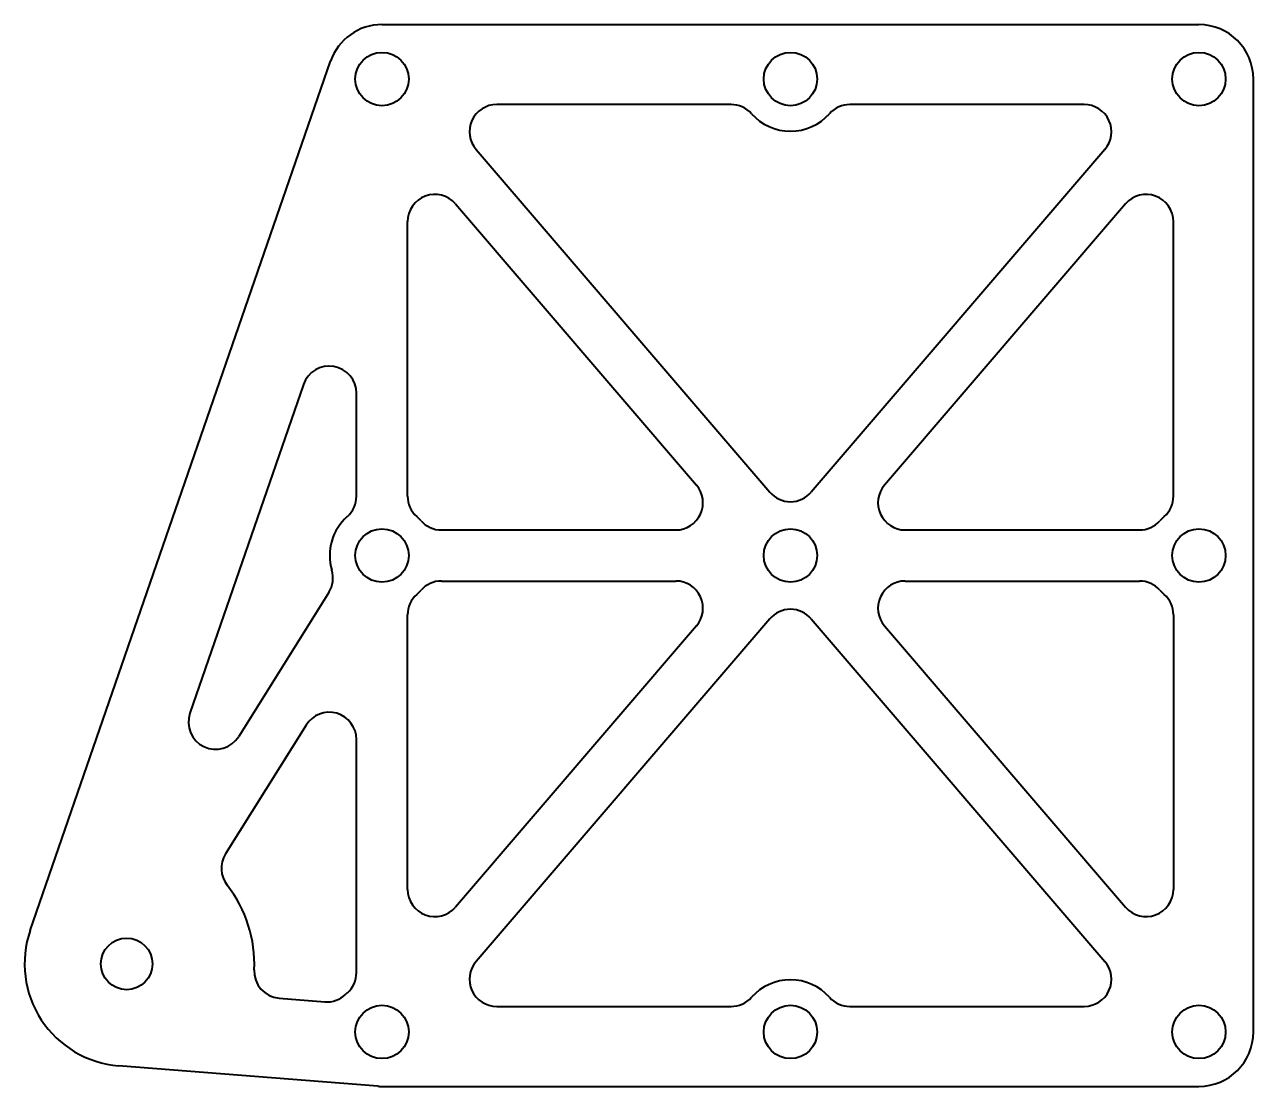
# Model space of a CAD drawing. Header units: inches. Extents: x -68.31 to -63.8, y 29.05 to 32.95.
import ezdxf

# ---------------------------------------------------------------- set-up
doc = ezdxf.new("R2010")
doc.units = ezdxf.units.IN
doc.header["$MEASUREMENT"] = 0
doc.layers.add('Visible', color=7, linetype='Continuous', lineweight=40)

msp = doc.modelspace()

# ---------------------------------------------------------------- linework, layer by layer
at = {"layer": 'Visible'}
for p, q in [((-67, 32.95), (-64, 32.95)), ((-68.2919, 29.6224), (-67.189, 32.8153)), ((-63.8, 29.25), (-63.8, 32.75)), ((-65.7181, 32.6563), (-66.5787, 32.6563)), ((-64.4213, 32.6563), (-65.2819, 32.6563)), ((-66.6547, 32.4912), (-65.5759, 31.2326)), ((-64.3453, 32.4912), (-65.4241, 31.2326)), ((-66.7303, 32.2913), (-65.8453, 31.2588)), ((-64.2697, 32.2913), (-65.1547, 31.2588)), ((-66.9062, 31.2181), (-66.9062, 32.2262)), ((-64.0938, 31.2181), (-64.0938, 32.2262)), ((-67.2883, 31.6283), (-67.7054, 30.4209)), ((-67.0937, 31.2181), (-67.0937, 31.5957)), ((-66.7819, 31.0938), (-65.9213, 31.0938)), ((-65.0787, 31.0938), (-64.2181, 31.0938)), ((-66.7819, 30.9062), (-65.9213, 30.9062)), ((-65.0787, 30.9062), (-64.2181, 30.9062)), ((-67.1951, 30.8647), (-67.526, 30.3352)), ((-66.9062, 29.7738), (-66.9062, 30.7819)), ((-64.0938, 30.7819), (-64.0938, 29.7738)), ((-65.8453, 30.7412), (-66.7303, 29.7087)), ((-65.5759, 30.7674), (-66.6547, 29.5088)), ((-65.4241, 30.7674), (-64.3453, 29.5088)), ((-65.1547, 30.7412), (-64.2697, 29.7087)), ((-67.2785, 30.3774), (-67.5746, 29.9038)), ((-67.0937, 29.4681), (-67.0937, 30.3244)), ((-67.3773, 29.374), (-67.21, 29.3607)), ((-66.5787, 29.3438), (-65.7181, 29.3438)), ((-65.2819, 29.3438), (-64.4213, 29.3438)), ((-67.0158, 29.0506), (-67.9672, 29.1262)), ((-67, 29.05), (-64, 29.05))]:
    msp.add_line(p, q, dxfattribs=at)
for centre, radius in [((-67, 32.75), 0.098), ((-65.5, 32.75), 0.098), ((-64, 32.75), 0.098), ((-67, 31), 0.098), ((-65.5, 31), 0.098), ((-64, 31), 0.098), ((-67.9375, 29.5), 0.0947), ((-67, 29.25), 0.098), ((-65.5, 29.25), 0.098), ((-64, 29.25), 0.098)]:
    msp.add_circle(centre, radius, dxfattribs=at)
for centre, radius, start, end in [((-67, 32.75), 0.2, 90, 160.9436), ((-64, 32.75), 0.2, 0, 90), ((-66.5787, 32.5563), 0.1, 90, 220.6013), ((-65.7181, 32.5563), 0.1, 41.613, 90), ((-65.2819, 32.5563), 0.1, 90, 138.387), ((-64.4213, 32.5563), 0.1, 319.3987, 90), ((-65.5, 32.75), 0.1918, 221.613, 318.387), ((-66.8062, 32.2262), 0.1, 40.6013, 180), ((-64.1937, 32.2262), 0.1, 0, 139.3987), ((-67.1937, 31.5957), 0.1, 0, 160.9436), ((-65.9213, 31.1938), 0.1, 270, 40.6013), ((-65.5, 31.2977), 0.1, 220.6013, 319.3987), ((-65.0787, 31.1938), 0.1, 139.3987, 270), ((-67.1937, 31.2181), 0.1, 311.613, 0), ((-66.8062, 31.2181), 0.1, 180, 228.387), ((-64.1937, 31.2181), 0.1, 311.613, 0), ((-67, 31), 0.1918, 131.613, 196.3816), ((-67, 31), 0.1918, 41.613, 48.387), ((-64, 31), 0.1918, 131.613, 138.387), ((-66.7819, 31.1938), 0.1, 221.613, 270), ((-64.2181, 31.1938), 0.1, 270, 318.387), ((-67.2799, 30.9177), 0.1, 327.9946, 16.3816), ((-67, 31), 0.1918, 311.613, 318.387), ((-66.7819, 30.8063), 0.1, 90, 138.387), ((-65.9213, 30.8063), 0.1, 319.3987, 90), ((-65.0787, 30.8063), 0.1, 90, 220.6013), ((-64.2181, 30.8063), 0.1, 41.613, 90), ((-64, 31), 0.1918, 221.613, 228.387), ((-66.8062, 30.7819), 0.1, 131.613, 180), ((-64.1937, 30.7819), 0.1, 0, 48.387), ((-65.5, 30.7023), 0.1, 40.6013, 139.3987), ((-67.6108, 30.3882), 0.1, 160.9436, 327.9946), ((-67.1937, 30.3244), 0.1, 0, 147.9946), ((-67.4898, 29.8508), 0.1, 147.9946, 218.0776), ((-67.9375, 29.5), 0.4687, 357.3488, 38.0776), ((-66.8062, 29.7738), 0.1, 180, 319.3987), ((-64.1937, 29.7738), 0.1, 220.6013, 0), ((-67.9375, 29.5), 0.375, 160.9436, 265.4595), ((-67.3694, 29.4737), 0.1, 177.3488, 265.4595), ((-67.1937, 29.4681), 0.1, 311.613, 0), ((-66.5787, 29.4438), 0.1, 139.3987, 270), ((-64.4213, 29.4438), 0.1, 270, 40.6013), ((-65.5, 29.25), 0.1918, 41.613, 138.387), ((-67.2021, 29.4604), 0.1, 265.4595, 313.8465), ((-67, 29.25), 0.1918, 131.613, 133.8465), ((-65.7181, 29.4438), 0.1, 270, 318.387), ((-65.2819, 29.4438), 0.1, 221.613, 270), ((-64, 29.25), 0.2, 270, 0), ((-67, 29.25), 0.2, 265.4595, 270)]:
    msp.add_arc(centre, radius, start, end, dxfattribs=at)

doc.saveas('drawing.dxf')
